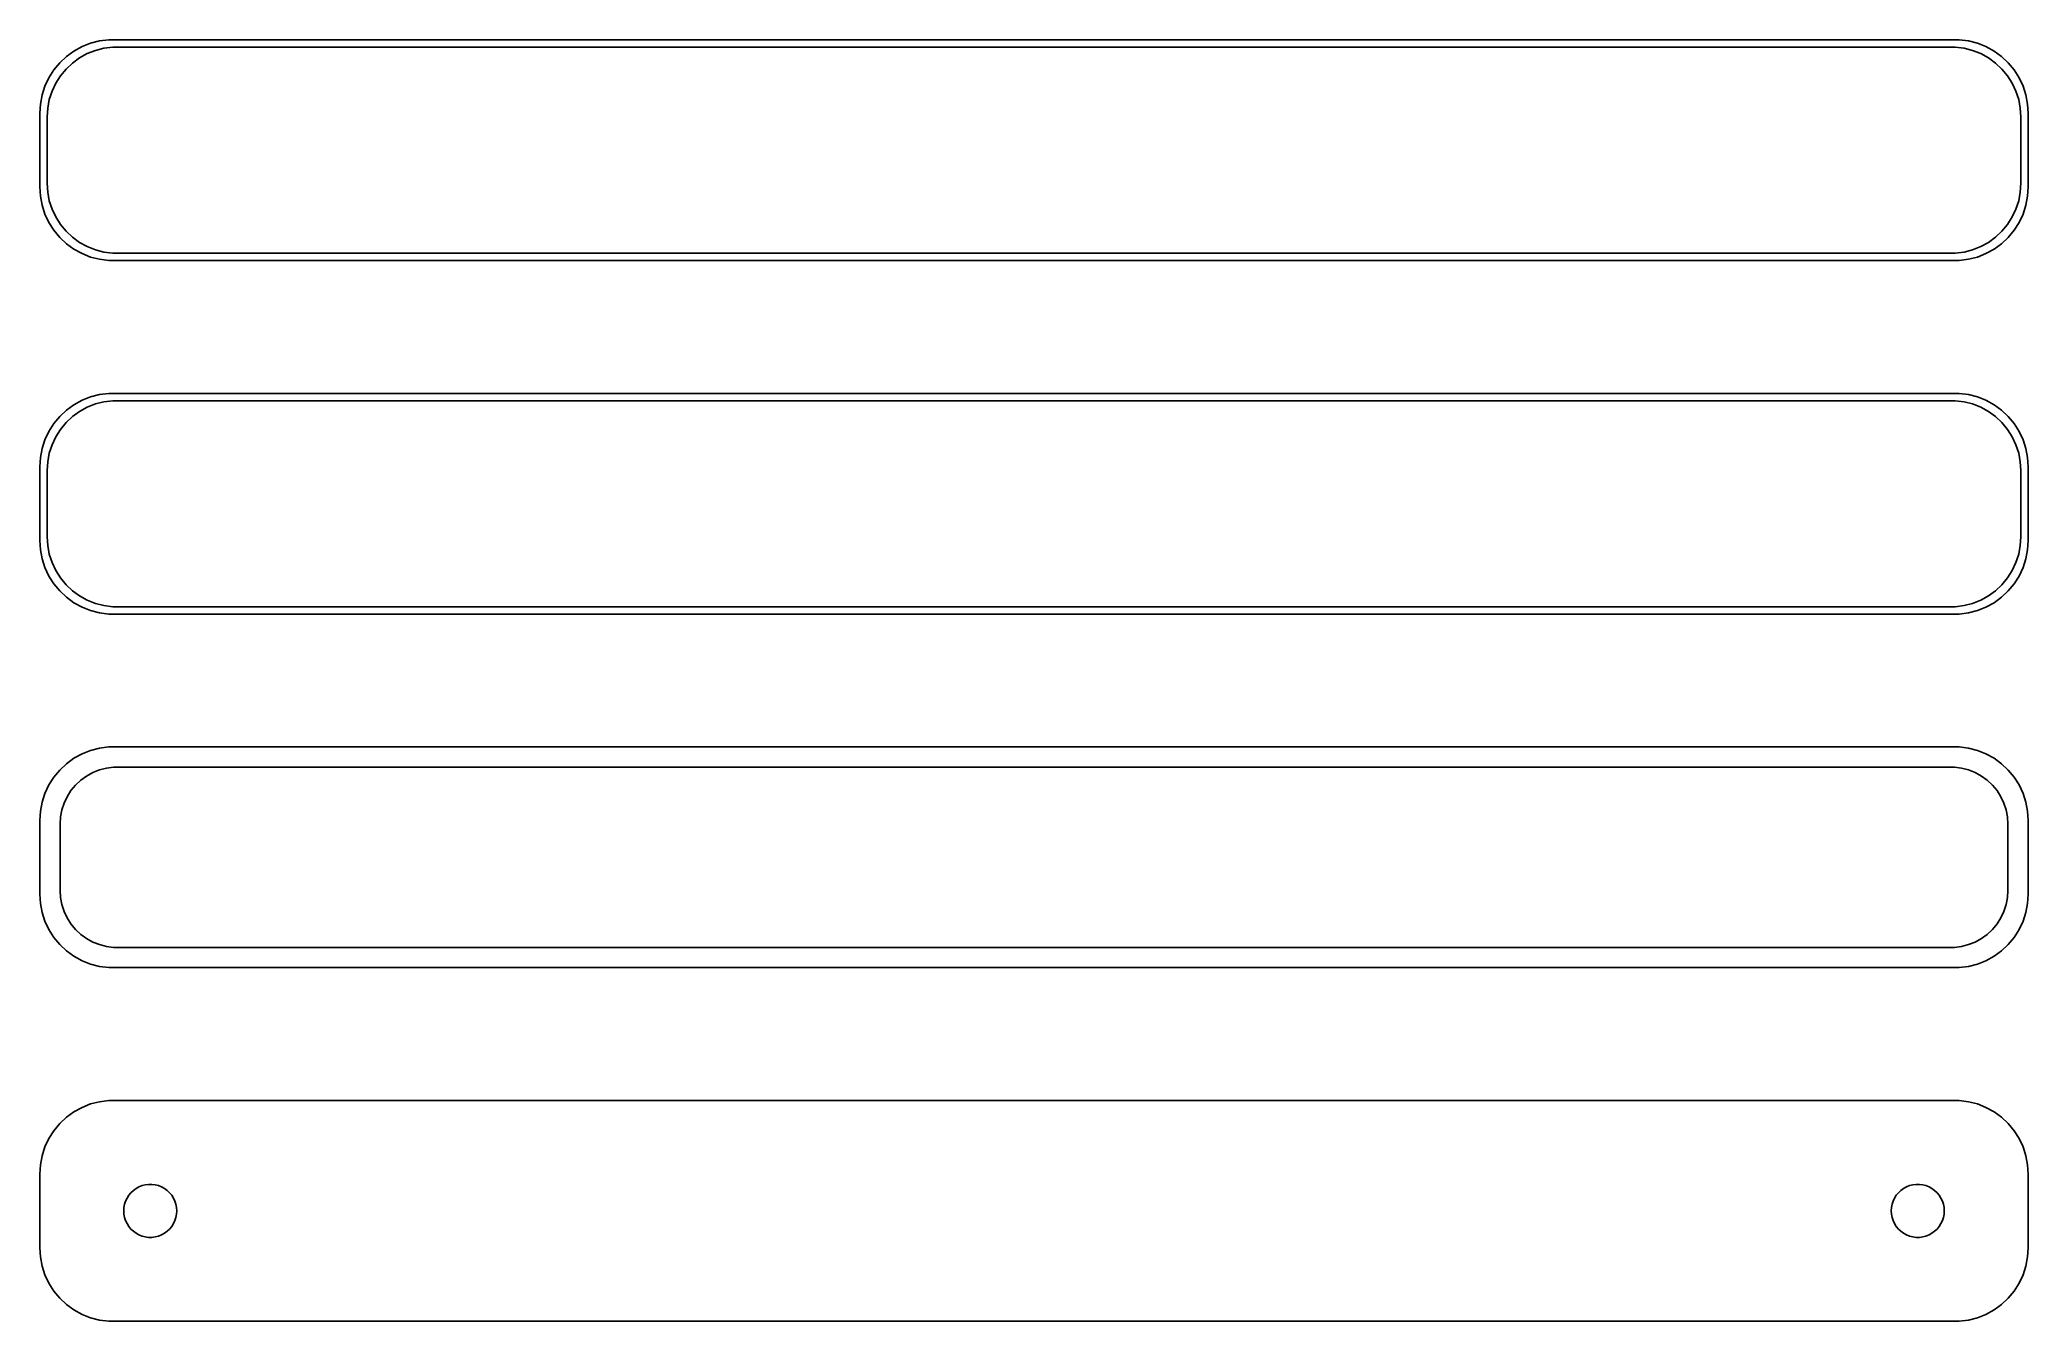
# Model space of a CAD drawing. Header units: metres. Extents: x -68 to 68, y 65 to 151.
import ezdxf

# ---------------------------------------------------------------- set-up
doc = ezdxf.new("R2010")
doc.units = ezdxf.units.M

msp = doc.modelspace()

# ---------------------------------------------------------------- linework, layer by layer
for p, q in [((-64.0451, 151.255), (-64.6289, 151.024)), ((-63.4369, 151.411), (-64.0451, 151.255)), ((-62.8139, 151.49), (-63.4369, 151.411)), ((62.8139, 151.49), (-62.8139, 151.49)), ((63.4369, 151.411), (62.8139, 151.49)), ((64.0451, 151.255), (63.4369, 151.411)), ((64.6289, 151.024), (64.0451, 151.255)), ((-66.1448, 149.923), (-66.5451, 149.439)), ((-65.6871, 150.353), (-66.1448, 149.923)), ((-65.7126, 149.502), (-65.2778, 149.91)), ((-65.1791, 150.722), (-65.6871, 150.353)), ((-65.2778, 149.91), (-64.7952, 150.261)), ((-64.6289, 151.024), (-65.1791, 150.722)), ((-64.7952, 150.261), (-64.2724, 150.548)), ((-64.2724, 150.548), (-63.7178, 150.768)), ((-63.7178, 150.768), (-63.1401, 150.916)), ((-63.1401, 150.916), (-62.5482, 150.991)), ((-62.5482, 150.991), (62.5482, 150.991)), ((62.5482, 150.991), (63.1401, 150.916)), ((63.1401, 150.916), (63.7178, 150.768)), ((63.7178, 150.768), (64.2724, 150.548)), ((64.2724, 150.548), (64.7952, 150.261)), ((65.1791, 150.722), (64.6289, 151.024)), ((64.7952, 150.261), (65.2778, 149.91)), ((65.6871, 150.353), (65.1791, 150.722)), ((65.2778, 149.91), (65.7126, 149.502)), ((66.1448, 149.923), (65.6871, 150.353)), ((66.5451, 149.439), (66.1448, 149.923)), ((-66.8815, 148.909), (-67.1489, 148.341)), ((-66.5451, 149.439), (-66.8815, 148.909)), ((-66.6664, 147.999), (-66.4125, 148.538)), ((-66.4125, 148.538), (-66.0928, 149.042)), ((-66.0928, 149.042), (-65.7126, 149.502)), ((65.7126, 149.502), (66.0928, 149.042)), ((66.0928, 149.042), (66.4125, 148.538)), ((66.4125, 148.538), (66.6664, 147.999)), ((66.8815, 148.909), (66.5451, 149.439)), ((67.1489, 148.341), (66.8815, 148.909)), ((-67.3429, 147.743), (-67.4606, 147.127)), ((-67.1489, 148.341), (-67.3429, 147.743)), ((-66.9625, 146.845), (-66.8508, 147.431)), ((-66.8508, 147.431), (-66.6664, 147.999)), ((66.6664, 147.999), (66.8508, 147.431)), ((66.8508, 147.431), (66.9625, 146.845)), ((67.3429, 147.743), (67.1489, 148.341)), ((67.4606, 147.127), (67.3429, 147.743)), ((-67.4606, 147.127), (-67.5, 146.5)), ((-67.5, 146.5), (-67.5, 141.5)), ((-67, 146.25), (-66.9625, 146.845)), ((-67, 141.75), (-67, 146.25)), ((66.9625, 146.845), (67, 146.25)), ((67, 146.25), (67, 141.75)), ((67.5, 146.5), (67.4606, 147.127)), ((67.5, 141.5), (67.5, 146.5)), ((-66.9625, 141.155), (-67, 141.75)), ((67, 141.75), (66.9625, 141.155)), ((-67.5, 141.5), (-67.4606, 140.873)), ((-67.4606, 140.873), (-67.3429, 140.257)), ((-66.8508, 140.569), (-66.9625, 141.155)), ((-66.6664, 140.001), (-66.8508, 140.569)), ((66.8508, 140.569), (66.6664, 140.001)), ((66.9625, 141.155), (66.8508, 140.569)), ((67.3429, 140.257), (67.4606, 140.873)), ((67.4606, 140.873), (67.5, 141.5)), ((-67.3429, 140.257), (-67.1489, 139.659)), ((-67.1489, 139.659), (-66.8815, 139.091)), ((-66.8815, 139.091), (-66.5451, 138.561)), ((-66.4125, 139.462), (-66.6664, 140.001)), ((-66.0928, 138.958), (-66.4125, 139.462)), ((66.4125, 139.462), (66.0928, 138.958)), ((66.6664, 140.001), (66.4125, 139.462)), ((66.5451, 138.561), (66.8815, 139.091)), ((66.8815, 139.091), (67.1489, 139.659)), ((67.1489, 139.659), (67.3429, 140.257)), ((-66.5451, 138.561), (-66.1448, 138.077)), ((-66.1448, 138.077), (-65.6871, 137.647)), ((-65.7126, 138.498), (-66.0928, 138.958)), ((-65.2778, 138.09), (-65.7126, 138.498)), ((-64.7952, 137.739), (-65.2778, 138.09)), ((-64.2724, 137.452), (-64.7952, 137.739)), ((64.7952, 137.739), (64.2724, 137.452)), ((65.2778, 138.09), (64.7952, 137.739)), ((65.7126, 138.498), (65.2778, 138.09)), ((65.6871, 137.647), (66.1448, 138.077)), ((66.0928, 138.958), (65.7126, 138.498)), ((66.1448, 138.077), (66.5451, 138.561)), ((-65.6871, 137.647), (-65.1791, 137.278)), ((-65.1791, 137.278), (-64.6289, 136.976)), ((-64.6289, 136.976), (-64.0451, 136.745)), ((-63.7178, 137.232), (-64.2724, 137.452)), ((-64.0451, 136.745), (-63.4369, 136.589)), ((-63.1401, 137.084), (-63.7178, 137.232)), ((-63.4369, 136.589), (-62.8139, 136.51)), ((-62.5482, 137.009), (-63.1401, 137.084)), ((-62.8139, 136.51), (62.8139, 136.51)), ((62.5482, 137.009), (-62.5482, 137.009)), ((63.1401, 137.084), (62.5482, 137.009)), ((62.8139, 136.51), (63.4369, 136.589)), ((63.7178, 137.232), (63.1401, 137.084)), ((63.4369, 136.589), (64.0451, 136.745)), ((64.2724, 137.452), (63.7178, 137.232)), ((64.0451, 136.745), (64.6289, 136.976)), ((64.6289, 136.976), (65.1791, 137.278)), ((65.1791, 137.278), (65.6871, 137.647)), ((-64.6289, 127.024), (-65.1791, 126.722)), ((-64.0451, 127.255), (-64.6289, 127.024)), ((-63.4369, 127.411), (-64.0451, 127.255)), ((-63.7178, 126.768), (-63.1401, 126.916)), ((-62.8139, 127.49), (-63.4369, 127.411)), ((-63.1401, 126.916), (-62.5482, 126.991)), ((62.8139, 127.49), (-62.8139, 127.49)), ((-62.5482, 126.991), (62.5482, 126.991)), ((62.5482, 126.991), (63.1401, 126.916)), ((63.4369, 127.411), (62.8139, 127.49)), ((63.1401, 126.916), (63.7178, 126.768)), ((64.0451, 127.255), (63.4369, 127.411)), ((64.6289, 127.024), (64.0451, 127.255)), ((65.1791, 126.722), (64.6289, 127.024)), ((-66.1448, 125.923), (-66.5451, 125.439)), ((-65.6871, 126.353), (-66.1448, 125.923)), ((-65.7126, 125.502), (-65.2778, 125.91)), ((-65.1791, 126.722), (-65.6871, 126.353)), ((-65.2778, 125.91), (-64.7952, 126.261)), ((-64.7952, 126.261), (-64.2724, 126.548)), ((-64.2724, 126.548), (-63.7178, 126.768)), ((63.7178, 126.768), (64.2724, 126.548)), ((64.2724, 126.548), (64.7952, 126.261)), ((64.7952, 126.261), (65.2778, 125.91)), ((65.6871, 126.353), (65.1791, 126.722)), ((65.2778, 125.91), (65.7126, 125.502)), ((66.1448, 125.923), (65.6871, 126.353)), ((66.5451, 125.439), (66.1448, 125.923)), ((-67.1489, 124.341), (-67.3429, 123.743)), ((-66.8815, 124.909), (-67.1489, 124.341)), ((-66.5451, 125.439), (-66.8815, 124.909)), ((-66.6664, 123.999), (-66.4125, 124.538)), ((-66.4125, 124.538), (-66.0928, 125.042)), ((-66.0928, 125.042), (-65.7126, 125.502)), ((65.7126, 125.502), (66.0928, 125.042)), ((66.0928, 125.042), (66.4125, 124.538)), ((66.4125, 124.538), (66.6664, 123.999)), ((66.8815, 124.909), (66.5451, 125.439)), ((67.1489, 124.341), (66.8815, 124.909)), ((67.3429, 123.743), (67.1489, 124.341)), ((-67.4606, 123.127), (-67.5, 122.5)), ((-67.3429, 123.743), (-67.4606, 123.127)), ((-66.9625, 122.845), (-66.8508, 123.431)), ((-66.8508, 123.431), (-66.6664, 123.999)), ((66.6664, 123.999), (66.8508, 123.431)), ((66.8508, 123.431), (66.9625, 122.845)), ((67.4606, 123.127), (67.3429, 123.743)), ((67.5, 122.5), (67.4606, 123.127)), ((-67.5, 122.5), (-67.5, 117.5)), ((-67, 122.25), (-66.9625, 122.845)), ((-67, 117.75), (-67, 122.25)), ((66.9625, 122.845), (67, 122.25)), ((67, 122.25), (67, 117.75)), ((67.5, 117.5), (67.5, 122.5)), ((-67.5, 117.5), (-67.4606, 116.873)), ((-66.9625, 117.155), (-67, 117.75)), ((67, 117.75), (66.9625, 117.155)), ((67.4606, 116.873), (67.5, 117.5)), ((-67.4606, 116.873), (-67.3429, 116.257)), ((-67.3429, 116.257), (-67.1489, 115.659)), ((-66.8508, 116.569), (-66.9625, 117.155)), ((-66.6664, 116.001), (-66.8508, 116.569)), ((66.8508, 116.569), (66.6664, 116.001)), ((66.9625, 117.155), (66.8508, 116.569)), ((67.1489, 115.659), (67.3429, 116.257)), ((67.3429, 116.257), (67.4606, 116.873)), ((-67.1489, 115.659), (-66.8815, 115.091)), ((-66.8815, 115.091), (-66.5451, 114.561)), ((-66.4125, 115.462), (-66.6664, 116.001)), ((-66.0928, 114.958), (-66.4125, 115.462)), ((-65.7126, 114.498), (-66.0928, 114.958)), ((66.0928, 114.958), (65.7126, 114.498)), ((66.4125, 115.462), (66.0928, 114.958)), ((66.6664, 116.001), (66.4125, 115.462)), ((66.5451, 114.561), (66.8815, 115.091)), ((66.8815, 115.091), (67.1489, 115.659)), ((-66.5451, 114.561), (-66.1448, 114.077)), ((-66.1448, 114.077), (-65.6871, 113.647)), ((-65.2778, 114.09), (-65.7126, 114.498)), ((-65.6871, 113.647), (-65.1791, 113.278)), ((-64.7952, 113.739), (-65.2778, 114.09)), ((-64.2724, 113.452), (-64.7952, 113.739)), ((-63.7178, 113.232), (-64.2724, 113.452)), ((64.2724, 113.452), (63.7178, 113.232)), ((64.7952, 113.739), (64.2724, 113.452)), ((65.2778, 114.09), (64.7952, 113.739)), ((65.1791, 113.278), (65.6871, 113.647)), ((65.7126, 114.498), (65.2778, 114.09)), ((65.6871, 113.647), (66.1448, 114.077)), ((66.1448, 114.077), (66.5451, 114.561)), ((-65.1791, 113.278), (-64.6289, 112.976)), ((-64.6289, 112.976), (-64.0451, 112.745)), ((-64.0451, 112.745), (-63.4369, 112.589)), ((-63.1401, 113.084), (-63.7178, 113.232)), ((-63.4369, 112.589), (-62.8139, 112.51)), ((-62.5482, 113.009), (-63.1401, 113.084)), ((-62.8139, 112.51), (62.8139, 112.51)), ((62.5482, 113.009), (-62.5482, 113.009)), ((63.1401, 113.084), (62.5482, 113.009)), ((62.8139, 112.51), (63.4369, 112.589)), ((63.7178, 113.232), (63.1401, 113.084)), ((63.4369, 112.589), (64.0451, 112.745)), ((64.0451, 112.745), (64.6289, 112.976)), ((64.6289, 112.976), (65.1791, 113.278)), ((-65.1791, 102.722), (-65.6871, 102.353)), ((-64.6289, 103.024), (-65.1791, 102.722)), ((-64.0451, 103.255), (-64.6289, 103.024)), ((-63.4369, 103.411), (-64.0451, 103.255)), ((-62.8139, 103.49), (-63.4369, 103.411)), ((62.8139, 103.49), (-62.8139, 103.49)), ((63.4369, 103.411), (62.8139, 103.49)), ((64.0451, 103.255), (63.4369, 103.411)), ((64.6289, 103.024), (64.0451, 103.255)), ((65.1791, 102.722), (64.6289, 103.024)), ((65.6871, 102.353), (65.1791, 102.722)), ((-66.5451, 101.439), (-66.8815, 100.909)), ((-66.1448, 101.923), (-66.5451, 101.439)), ((-65.6871, 102.353), (-66.1448, 101.923)), ((-64.7165, 101.231), (-64.3234, 101.517)), ((-64.3234, 101.517), (-63.8975, 101.751)), ((-63.8975, 101.751), (-63.4457, 101.93)), ((-63.4457, 101.93), (-62.9751, 102.051)), ((-62.9751, 102.051), (-62.493, 102.112)), ((-62.493, 102.112), (62.493, 102.112)), ((62.493, 102.112), (62.9751, 102.051)), ((62.9751, 102.051), (63.4457, 101.93)), ((63.4457, 101.93), (63.8975, 101.751)), ((63.8975, 101.751), (64.3234, 101.517)), ((64.3234, 101.517), (64.7165, 101.231)), ((66.1448, 101.923), (65.6871, 102.353)), ((66.5451, 101.439), (66.1448, 101.923)), ((66.8815, 100.909), (66.5451, 101.439)), ((-67.1489, 100.341), (-67.3429, 99.7434)), ((-66.8815, 100.909), (-67.1489, 100.341)), ((-65.8477, 99.6744), (-65.6408, 100.114)), ((-65.6408, 100.114), (-65.3805, 100.524)), ((-65.3805, 100.524), (-65.0707, 100.899)), ((-65.0707, 100.899), (-64.7165, 101.231)), ((64.7165, 101.231), (65.0707, 100.899)), ((65.0707, 100.899), (65.3805, 100.524)), ((65.3805, 100.524), (65.6408, 100.114)), ((65.6408, 100.114), (65.8477, 99.6744)), ((67.1489, 100.341), (66.8815, 100.909)), ((67.3429, 99.7434), (67.1489, 100.341)), ((-67.4606, 99.1267), (-67.5, 98.5)), ((-67.3429, 99.7434), (-67.4606, 99.1267)), ((-66.1195, 98.25), (-66.089, 98.735)), ((-66.089, 98.735), (-65.9979, 99.2123)), ((-65.9979, 99.2123), (-65.8477, 99.6744)), ((65.8477, 99.6744), (65.9979, 99.2123)), ((65.9979, 99.2123), (66.089, 98.735)), ((66.089, 98.735), (66.1195, 98.25)), ((67.4606, 99.1267), (67.3429, 99.7434)), ((67.5, 98.5), (67.4606, 99.1267)), ((-67.5, 98.5), (-67.5, 93.5)), ((-66.1195, 93.75), (-66.1195, 98.25)), ((66.1195, 98.25), (66.1195, 93.75)), ((67.5, 93.5), (67.5, 98.5)), ((-67.5, 93.5), (-67.4606, 92.8733)), ((-66.089, 93.265), (-66.1195, 93.75)), ((-65.9979, 92.7877), (-66.089, 93.265)), ((66.089, 93.265), (65.9979, 92.7877)), ((66.1195, 93.75), (66.089, 93.265)), ((67.4606, 92.8733), (67.5, 93.5)), ((-67.4606, 92.8733), (-67.3429, 92.2566)), ((-67.3429, 92.2566), (-67.1489, 91.6594)), ((-65.8477, 92.3256), (-65.9979, 92.7877)), ((-65.6408, 91.8859), (-65.8477, 92.3256)), ((-65.3805, 91.4756), (-65.6408, 91.8859)), ((65.6408, 91.8859), (65.3805, 91.4756)), ((65.8477, 92.3256), (65.6408, 91.8859)), ((65.9979, 92.7877), (65.8477, 92.3256)), ((67.1489, 91.6594), (67.3429, 92.2566)), ((67.3429, 92.2566), (67.4606, 92.8733)), ((-67.1489, 91.6594), (-66.8815, 91.0912)), ((-66.8815, 91.0912), (-66.5451, 90.5611)), ((-66.5451, 90.5611), (-66.1448, 90.0773)), ((-65.0707, 91.1012), (-65.3805, 91.4756)), ((-64.7165, 90.7685), (-65.0707, 91.1012)), ((-64.3234, 90.4829), (-64.7165, 90.7685)), ((-63.8975, 90.2488), (-64.3234, 90.4829)), ((64.3234, 90.4829), (63.8975, 90.2488)), ((64.7165, 90.7685), (64.3234, 90.4829)), ((65.0707, 91.1012), (64.7165, 90.7685)), ((65.3805, 91.4756), (65.0707, 91.1012)), ((66.1448, 90.0773), (66.5451, 90.5611)), ((66.5451, 90.5611), (66.8815, 91.0912)), ((66.8815, 91.0912), (67.1489, 91.6594)), ((-66.1448, 90.0773), (-65.6871, 89.6474)), ((-65.6871, 89.6474), (-65.1791, 89.2784)), ((-65.1791, 89.2784), (-64.6289, 88.9759)), ((-63.4457, 90.0699), (-63.8975, 90.2488)), ((-62.9751, 89.9491), (-63.4457, 90.0699)), ((-62.493, 89.8882), (-62.9751, 89.9491)), ((62.493, 89.8882), (-62.493, 89.8882)), ((62.9751, 89.9491), (62.493, 89.8882)), ((63.4457, 90.0699), (62.9751, 89.9491)), ((63.8975, 90.2488), (63.4457, 90.0699)), ((64.6289, 88.9759), (65.1791, 89.2784)), ((65.1791, 89.2784), (65.6871, 89.6474)), ((65.6871, 89.6474), (66.1448, 90.0773)), ((-64.6289, 88.9759), (-64.0451, 88.7447)), ((-64.0451, 88.7447), (-63.4369, 88.5886)), ((-63.4369, 88.5886), (-62.8139, 88.5099)), ((-62.8139, 88.5099), (62.8139, 88.5099)), ((62.8139, 88.5099), (63.4369, 88.5886)), ((63.4369, 88.5886), (64.0451, 88.7447)), ((64.0451, 88.7447), (64.6289, 88.9759)), ((-65.6871, 78.3526), (-66.1448, 77.9227)), ((-65.1791, 78.7216), (-65.6871, 78.3526)), ((-64.6289, 79.0241), (-65.1791, 78.7216)), ((-64.0451, 79.2553), (-64.6289, 79.0241)), ((-63.4369, 79.4114), (-64.0451, 79.2553)), ((-62.8139, 79.4901), (-63.4369, 79.4114)), ((62.8139, 79.4901), (-62.8139, 79.4901)), ((63.4369, 79.4114), (62.8139, 79.4901)), ((64.0451, 79.2553), (63.4369, 79.4114)), ((64.6289, 79.0241), (64.0451, 79.2553)), ((65.1791, 78.7216), (64.6289, 79.0241)), ((65.6871, 78.3526), (65.1791, 78.7216)), ((66.1448, 77.9227), (65.6871, 78.3526)), ((-66.5451, 77.4389), (-66.8815, 76.9088)), ((-66.1448, 77.9227), (-66.5451, 77.4389)), ((66.5451, 77.4389), (66.1448, 77.9227)), ((66.8815, 76.9088), (66.5451, 77.4389)), ((-67.3429, 75.7434), (-67.4606, 75.1267)), ((-67.1489, 76.3406), (-67.3429, 75.7434)), ((-66.8815, 76.9088), (-67.1489, 76.3406)), ((67.1489, 76.3406), (66.8815, 76.9088)), ((67.3429, 75.7434), (67.1489, 76.3406)), ((67.4606, 75.1267), (67.3429, 75.7434)), ((-67.4606, 75.1267), (-67.5, 74.5)), ((-67.5, 74.5), (-67.5, 69.5)), ((67.5, 74.5), (67.4606, 75.1267)), ((67.5, 69.5), (67.5, 74.5)), ((-61.5773, 72.8671), (-61.4562, 73.058)), ((-61.4562, 73.058), (-61.3121, 73.2322)), ((-61.3121, 73.2322), (-61.1474, 73.3869)), ((-61.1474, 73.3869), (-60.9645, 73.5198)), ((-60.9645, 73.5198), (-60.7664, 73.6287)), ((-60.7664, 73.6287), (-60.5562, 73.7119)), ((-60.5562, 73.7119), (-60.3373, 73.7681)), ((-60.3373, 73.7681), (-60.113, 73.7964)), ((-60.113, 73.7964), (-59.887, 73.7964)), ((-59.887, 73.7964), (-59.6627, 73.7681)), ((-59.6627, 73.7681), (-59.4438, 73.7119)), ((-59.4438, 73.7119), (-59.2336, 73.6287)), ((-59.2336, 73.6287), (-59.0355, 73.5198)), ((-59.0355, 73.5198), (-58.8526, 73.3869)), ((-58.8526, 73.3869), (-58.6879, 73.2322)), ((-58.6879, 73.2322), (-58.5438, 73.058)), ((-58.5438, 73.058), (-58.4226, 72.8671)), ((58.4226, 72.8671), (58.5438, 73.058)), ((58.5438, 73.058), (58.6879, 73.2322)), ((58.6879, 73.2322), (58.8526, 73.3869)), ((58.8526, 73.3869), (59.0355, 73.5198)), ((59.0355, 73.5198), (59.2336, 73.6287)), ((59.2336, 73.6287), (59.4438, 73.7119)), ((59.4438, 73.7119), (59.6627, 73.7681)), ((59.6627, 73.7681), (59.887, 73.7964)), ((59.887, 73.7964), (60.113, 73.7964)), ((60.113, 73.7964), (60.3373, 73.7681)), ((60.3373, 73.7681), (60.5562, 73.7119)), ((60.5562, 73.7119), (60.7664, 73.6287)), ((60.7664, 73.6287), (60.9645, 73.5198)), ((60.9645, 73.5198), (61.1474, 73.3869)), ((61.1474, 73.3869), (61.3121, 73.2322)), ((61.3121, 73.2322), (61.4562, 73.058)), ((61.4562, 73.058), (61.5773, 72.8671)), ((-61.8, 72), (-61.7858, 72.2256)), ((-61.7858, 71.7744), (-61.8, 72)), ((-61.7858, 72.2256), (-61.7434, 72.4476)), ((-61.7434, 71.5524), (-61.7858, 71.7744)), ((-61.7434, 72.4476), (-61.6736, 72.6626)), ((-61.6736, 71.3374), (-61.7434, 71.5524)), ((-61.6736, 72.6626), (-61.5773, 72.8671)), ((-58.4226, 72.8671), (-58.3264, 72.6626)), ((-58.3264, 72.6626), (-58.2565, 72.4476)), ((-58.2565, 71.5524), (-58.3264, 71.3374)), ((-58.2565, 72.4476), (-58.2142, 72.2256)), ((-58.2142, 71.7744), (-58.2565, 71.5524)), ((-58.2142, 72.2256), (-58.2, 72)), ((-58.2, 72), (-58.2142, 71.7744)), ((58.2, 72), (58.2142, 72.2256)), ((58.2142, 71.7744), (58.2, 72)), ((58.2142, 72.2256), (58.2565, 72.4476)), ((58.2565, 71.5524), (58.2142, 71.7744)), ((58.2565, 72.4476), (58.3264, 72.6626)), ((58.3264, 71.3374), (58.2565, 71.5524)), ((58.3264, 72.6626), (58.4226, 72.8671)), ((61.5773, 72.8671), (61.6736, 72.6626)), ((61.6736, 72.6626), (61.7434, 72.4476)), ((61.7434, 71.5524), (61.6736, 71.3374)), ((61.7434, 72.4476), (61.7858, 72.2256)), ((61.7858, 71.7744), (61.7434, 71.5524)), ((61.7858, 72.2256), (61.8, 72)), ((61.8, 72), (61.7858, 71.7744)), ((-61.5773, 71.1329), (-61.6736, 71.3374)), ((-61.4562, 70.942), (-61.5773, 71.1329)), ((-61.3121, 70.7678), (-61.4562, 70.942)), ((-61.1474, 70.6131), (-61.3121, 70.7678)), ((-60.9645, 70.4802), (-61.1474, 70.6131)), ((-60.7664, 70.3713), (-60.9645, 70.4802)), ((-60.5562, 70.2881), (-60.7664, 70.3713)), ((-60.3373, 70.2319), (-60.5562, 70.2881)), ((-60.113, 70.2036), (-60.3373, 70.2319)), ((-59.887, 70.2036), (-60.113, 70.2036)), ((-59.6627, 70.2319), (-59.887, 70.2036)), ((-59.4438, 70.2881), (-59.6627, 70.2319)), ((-59.2336, 70.3713), (-59.4438, 70.2881)), ((-59.0355, 70.4802), (-59.2336, 70.3713)), ((-58.8526, 70.6131), (-59.0355, 70.4802)), ((-58.6879, 70.7678), (-58.8526, 70.6131)), ((-58.5438, 70.942), (-58.6879, 70.7678)), ((-58.4226, 71.1329), (-58.5438, 70.942)), ((-58.3264, 71.3374), (-58.4226, 71.1329)), ((58.4226, 71.1329), (58.3264, 71.3374)), ((58.5438, 70.942), (58.4226, 71.1329)), ((58.6879, 70.7678), (58.5438, 70.942)), ((58.8526, 70.6131), (58.6879, 70.7678)), ((59.0355, 70.4802), (58.8526, 70.6131)), ((59.2336, 70.3713), (59.0355, 70.4802)), ((59.4438, 70.2881), (59.2336, 70.3713)), ((59.6627, 70.2319), (59.4438, 70.2881)), ((59.887, 70.2036), (59.6627, 70.2319)), ((60.113, 70.2036), (59.887, 70.2036)), ((60.3373, 70.2319), (60.113, 70.2036)), ((60.5562, 70.2881), (60.3373, 70.2319)), ((60.7664, 70.3713), (60.5562, 70.2881)), ((60.9645, 70.4802), (60.7664, 70.3713)), ((61.1474, 70.6131), (60.9645, 70.4802)), ((61.3121, 70.7678), (61.1474, 70.6131)), ((61.4562, 70.942), (61.3121, 70.7678)), ((61.5773, 71.1329), (61.4562, 70.942)), ((61.6736, 71.3374), (61.5773, 71.1329)), ((-67.5, 69.5), (-67.4606, 68.8733)), ((-67.4606, 68.8733), (-67.3429, 68.2566)), ((67.3429, 68.2566), (67.4606, 68.8733)), ((67.4606, 68.8733), (67.5, 69.5)), ((-67.3429, 68.2566), (-67.1489, 67.6594)), ((-67.1489, 67.6594), (-66.8815, 67.0912)), ((66.8815, 67.0912), (67.1489, 67.6594)), ((67.1489, 67.6594), (67.3429, 68.2566)), ((-66.8815, 67.0912), (-66.5451, 66.5611)), ((-66.5451, 66.5611), (-66.1448, 66.0773)), ((66.1448, 66.0773), (66.5451, 66.5611)), ((66.5451, 66.5611), (66.8815, 67.0912)), ((-66.1448, 66.0773), (-65.6871, 65.6474)), ((-65.6871, 65.6474), (-65.1791, 65.2784)), ((-65.1791, 65.2784), (-64.6289, 64.9759)), ((-64.6289, 64.9759), (-64.0451, 64.7447)), ((64.0451, 64.7447), (64.6289, 64.9759)), ((64.6289, 64.9759), (65.1791, 65.2784)), ((65.1791, 65.2784), (65.6871, 65.6474)), ((65.6871, 65.6474), (66.1448, 66.0773)), ((-64.0451, 64.7447), (-63.4369, 64.5886)), ((-63.4369, 64.5886), (-62.8139, 64.5099)), ((-62.8139, 64.5099), (62.8139, 64.5099)), ((62.8139, 64.5099), (63.4369, 64.5886)), ((63.4369, 64.5886), (64.0451, 64.7447))]:
    msp.add_line(p, q)

doc.saveas('drawing.dxf')
